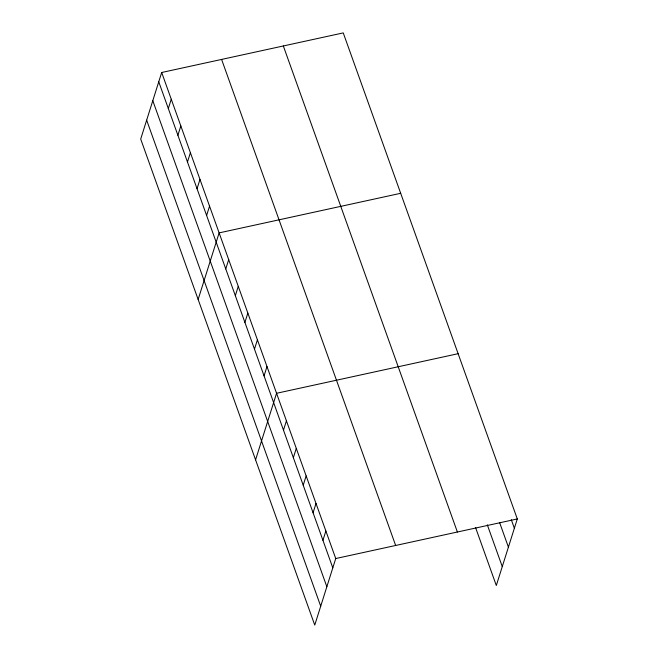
<?xml version="1.0" encoding="UTF-8"?>
<svg xmlns="http://www.w3.org/2000/svg" width="658" height="658" viewBox="0 0 658 658"><rect width="100%" height="100%" fill="white"/><g stroke="black" fill="none" stroke-linecap="round" stroke-linejoin="round"><path stroke-width="0.99" d="M161.687 72.495L140.697 139.052L314.754 625.1L335.736 558.543L161.687 72.495L343.246 32.9L517.303 518.948L496.313 585.505L475.57 527.568M168.325 108.529L171.253 99.226M177.899 135.26L180.827 125.958M187.472 162L190.401 152.697M197.038 188.731L199.974 179.428M206.612 215.462L209.548 206.16M198.14 299.448L219.122 232.891L400.689 193.296M225.76 268.925L228.696 259.622M235.334 295.664L238.27 286.353M244.908 322.395L247.836 313.093M254.481 349.127L257.41 339.824M264.055 375.858L266.984 366.555M255.575 459.843L276.557 393.287L458.124 353.691M283.491 430.135L286.419 420.832M293.353 457.68L296.281 448.378M303.215 485.217L306.151 475.915M313.076 512.763L316.013 503.46M322.938 540.308L325.875 531.006M335.736 558.543L517.303 518.948M511.307 519.705L514.367 528.251M499.57 522.452L508.412 547.143M487.307 524.821L502.276 566.612M283.335 45.97L457.384 532.018M221.598 59.426L395.655 545.482M158.751 81.798L332.8 567.846M152.796 100.69L326.845 586.739M146.66 120.159L320.709 606.207"/></g></svg>
